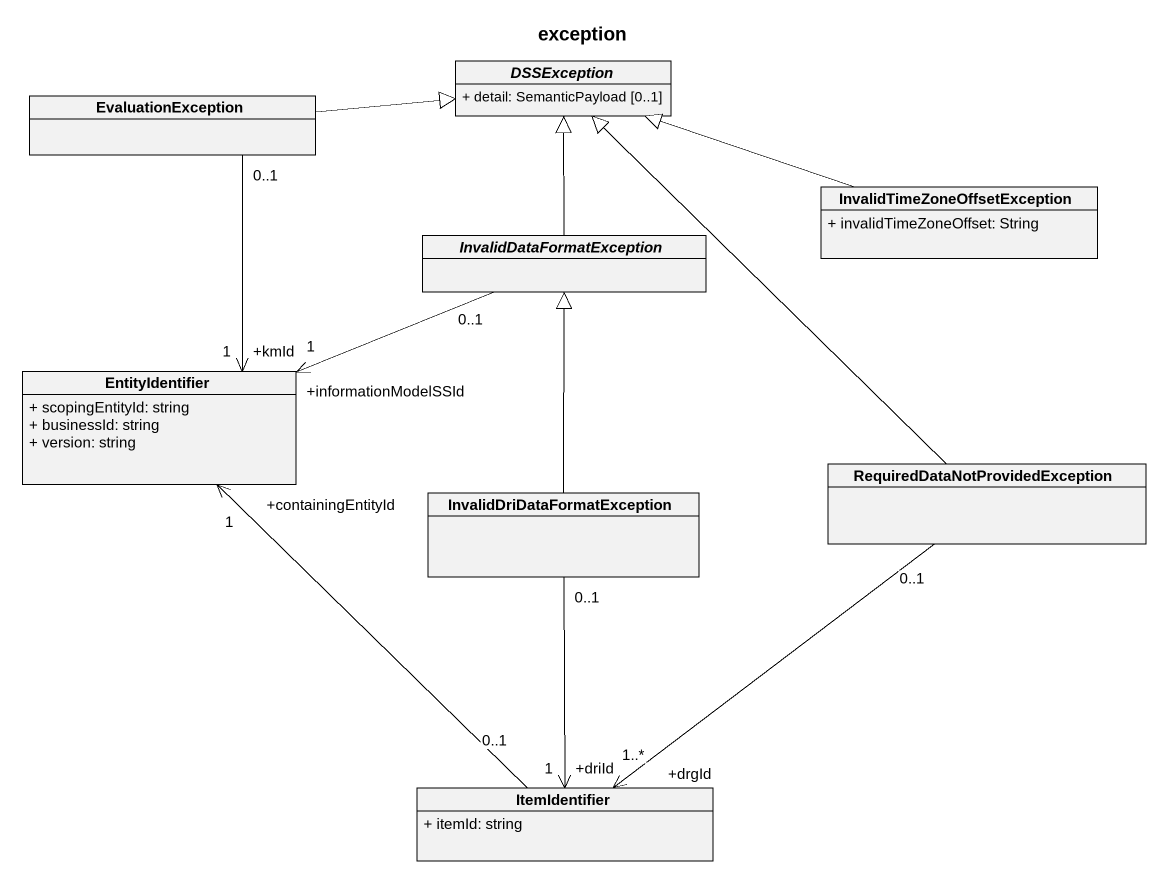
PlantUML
@startuml
title exception
hide circle
hide empty members
skinparam classAttributeIconSize 0
class EvaluationException
abstract class DSSException {
  + detail: SemanticPayload [0..1]
}
class "InvalidTimeZoneOffsetException" as InvalidTimeZoneOffsetExcepti {
  + invalidTimeZoneOffset: String
}
abstract class InvalidDataFormatException
class EntityIdentifier {
  + scopingEntityId: string
  + businessId: string
  + version: string
}
class "RequiredDataNotProvidedException" as RequiredDataNotProvidedExcep
class "InvalidDriDataFormatException" as InvalidDriDataFormatExceptio
class ItemIdentifier {
  + itemId: string
}
EvaluationException -right-|> DSSException
EvaluationException "0..1" --> "+kmId\n1" EntityIdentifier
InvalidTimeZoneOffsetExcepti -left-|> DSSException
InvalidDataFormatException -up-|> DSSException
InvalidDataFormatException "0..1" -left-> "+informationModelSSId\n1" EntityIdentifier
RequiredDataNotProvidedExcep -up-|> DSSException
RequiredDataNotProvidedExcep "0..1" --> "+drgId\n1..*" ItemIdentifier
InvalidDriDataFormatExceptio -up-|> InvalidDataFormatException
InvalidDriDataFormatExceptio "0..1" --> "+driId\n1" ItemIdentifier
ItemIdentifier "0..1" -up-> "+containingEntityId\n1" EntityIdentifier
@enduml
